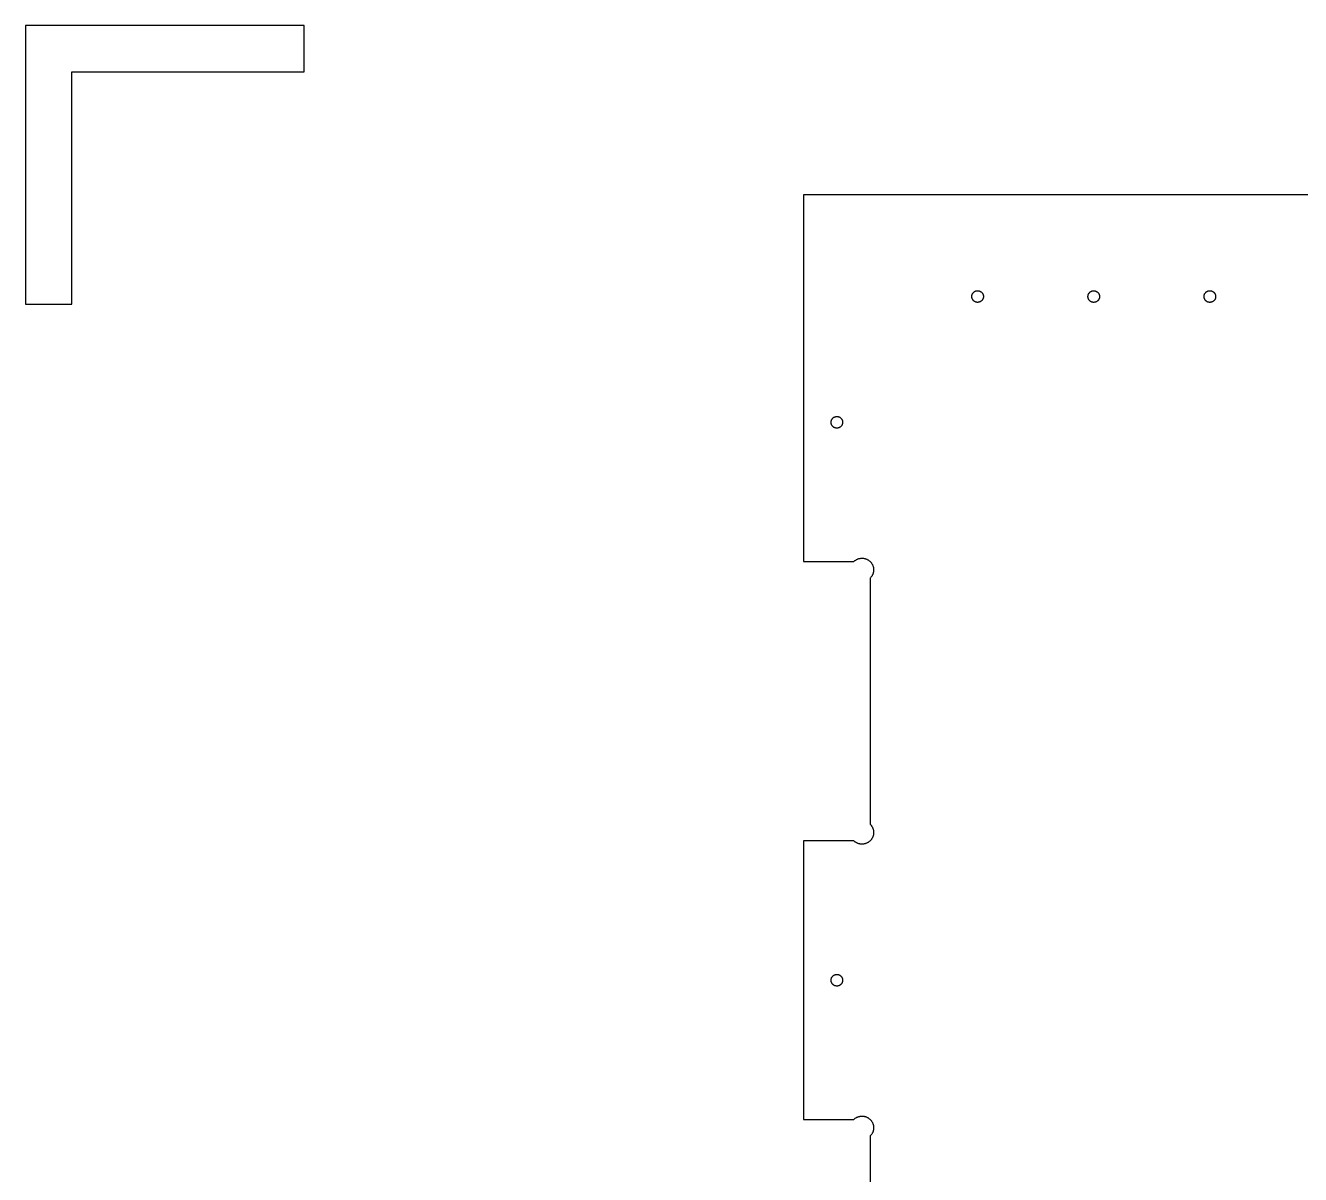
# Model space of a CAD drawing. Extents: x 0 to 96, y 0 to 48.
# Drawn here: x 0.01 to 13.73, y 35.64 to 48.01 of the extents above; entities that cross this region are included whole.
import ezdxf

# ---------------------------------------------------------------- set-up
doc = ezdxf.new("R2010")
doc.units = 0
doc.layers.add('Layer_1', color=7, linetype='CONTINUOUS')

msp = doc.modelspace()

# ---------------------------------------------------------------- linework, layer by layer
at = {"layer": 'Layer_1', "color": 7}
for p, q in [((3.005556, 48.005556), (0.005556, 48.005556)), ((0.005556, 48.005556), (0.005556, 45.005556)), ((3.005556, 47.505556), (3.005556, 48.005556)), ((0.505556, 47.505556), (3.005556, 47.505556)), ((0.505556, 45.005556), (0.505556, 47.505556)), ((87.630359, 46.182721), (8.380556, 46.182721)), ((8.380556, 46.182721), (8.380556, 42.236264)), ((10.193115, 45.086264), (10.19307, 45.090201)), ((10.193075, 45.090201), (10.193272, 45.094138)), ((10.19339, 45.082327), (10.193115, 45.086264)), ((10.193272, 45.094138), (10.193744, 45.098076)), ((10.193941, 45.07839), (10.19339, 45.082327)), ((10.193745, 45.098076), (10.194413, 45.102012)), ((10.194689, 45.074453), (10.193942, 45.07839)), ((10.194414, 45.102012), (10.195358, 45.105556)), ((10.195713, 45.07091), (10.19469, 45.074453)), ((10.195359, 45.105556), (10.19654, 45.109492)), ((10.196973, 45.066973), (10.195713, 45.07091)), ((10.19654, 45.109492), (10.197957, 45.113036)), ((10.198469, 45.06343), (10.196973, 45.066973)), ((10.197957, 45.113036), (10.199571, 45.116579)), ((10.200162, 45.059887), (10.198469, 45.06343)), ((10.199571, 45.116579), (10.201422, 45.120122)), ((10.202091, 45.056343), (10.200162, 45.059887)), ((10.201422, 45.120122), (10.203508, 45.123666)), ((10.204217, 45.053193), (10.202091, 45.056343)), ((10.203508, 45.123666), (10.205792, 45.126816)), ((10.206579, 45.050043), (10.204217, 45.053193)), ((10.205792, 45.126816), (10.208233, 45.129571)), ((10.209099, 45.046894), (10.206579, 45.050043)), ((10.208233, 45.129571), (10.21091, 45.132721)), ((10.211815, 45.044138), (10.209099, 45.046894)), ((10.21091, 45.132721), (10.213745, 45.135477)), ((10.214729, 45.041382), (10.211815, 45.044138)), ((10.213745, 45.135477), (10.216737, 45.137839)), ((10.21776, 45.03902), (10.214729, 45.041382)), ((10.216737, 45.137839), (10.219886, 45.140201)), ((10.220949, 45.036658), (10.21776, 45.03902)), ((10.219886, 45.140201), (10.223193, 45.14217)), ((10.224296, 45.034689), (10.220949, 45.036658)), ((10.223193, 45.14217), (10.226619, 45.144138)), ((10.22776, 45.032721), (10.224296, 45.034689)), ((10.226619, 45.144138), (10.230122, 45.146107)), ((10.231343, 45.031146), (10.22776, 45.032721)), ((10.230122, 45.146107), (10.233784, 45.147288)), ((10.235004, 45.029964), (10.231343, 45.031146)), ((10.233784, 45.147288), (10.237485, 45.148862)), ((10.238745, 45.028783), (10.235004, 45.029964)), ((10.237485, 45.148862), (10.241264, 45.149651)), ((10.242563, 45.027602), (10.238745, 45.028783)), ((10.241264, 45.14965), (10.245122, 45.150439)), ((10.246422, 45.027209), (10.242563, 45.027598)), ((10.245122, 45.150438), (10.24902, 45.151227)), ((10.250319, 45.026421), (10.246422, 45.02721)), ((10.24902, 45.151224), (10.252957, 45.151224)), ((10.254256, 45.026421), (10.250319, 45.026421)), ((10.252957, 45.151224), (10.256855, 45.151224)), ((10.258154, 45.026421), (10.254256, 45.026421)), ((10.256855, 45.151224), (10.260792, 45.151224)), ((10.262091, 45.026816), (10.258154, 45.026427)), ((10.260792, 45.151224), (10.264689, 45.150836)), ((10.265989, 45.027209), (10.262091, 45.02682)), ((10.264689, 45.150831), (10.268548, 45.150042)), ((10.269847, 45.027997), (10.265989, 45.027208)), ((10.268548, 45.150043), (10.272367, 45.149254)), ((10.273626, 45.029178), (10.269847, 45.027997)), ((10.272367, 45.149257), (10.276107, 45.148076)), ((10.277327, 45.030359), (10.273626, 45.029178)), ((10.276107, 45.148076), (10.279768, 45.1465)), ((10.280989, 45.031933), (10.277327, 45.030359)), ((10.279768, 45.1465), (10.283351, 45.144926)), ((10.284493, 45.033508), (10.280989, 45.031933)), ((10.283351, 45.144926), (10.286815, 45.142957)), ((10.287918, 45.035477), (10.284493, 45.033508)), ((10.286815, 45.142957), (10.290162, 45.140989)), ((10.291225, 45.037446), (10.287918, 45.035477)), ((10.290162, 45.140989), (10.293351, 45.138627)), ((10.294374, 45.039808), (10.291225, 45.037446)), ((10.293351, 45.138627), (10.296382, 45.136264)), ((10.297367, 45.042563), (10.294374, 45.039808)), ((10.296382, 45.136264), (10.299296, 45.133508)), ((10.300201, 45.045319), (10.297367, 45.042563)), ((10.299296, 45.133508), (10.302012, 45.130752)), ((10.302878, 45.048076), (10.300201, 45.045319)), ((10.302012, 45.130752), (10.304532, 45.127602)), ((10.305319, 45.051224), (10.302878, 45.048076)), ((10.304532, 45.127602), (10.306894, 45.124453)), ((10.307603, 45.054374), (10.305319, 45.051224)), ((10.306894, 45.124453), (10.30902, 45.121303)), ((10.309689, 45.057524), (10.307603, 45.054374)), ((10.30902, 45.121303), (10.310949, 45.11776)), ((10.31154, 45.061068), (10.309689, 45.057524)), ((10.310949, 45.11776), (10.312642, 45.114217)), ((10.313154, 45.064611), (10.31154, 45.061068)), ((10.312642, 45.114217), (10.314138, 45.110673)), ((10.314571, 45.068154), (10.313154, 45.064611)), ((10.314138, 45.110673), (10.315398, 45.10713)), ((10.315752, 45.072091), (10.314571, 45.068154)), ((10.315398, 45.10713), (10.316421, 45.103193)), ((10.316697, 45.076028), (10.315753, 45.072091)), ((10.316422, 45.103193), (10.317169, 45.099257)), ((10.317367, 45.079571), (10.316698, 45.076028)), ((10.31717, 45.099257), (10.317721, 45.095319)), ((10.317839, 45.083508), (10.317367, 45.079571)), ((10.317721, 45.095319), (10.317996, 45.091382)), ((10.318036, 45.087446), (10.317839, 45.083508)), ((10.317996, 45.091382), (10.318041, 45.087446)), ((11.443076, 45.090201), (11.443276, 45.094138)), ((11.44339, 45.082327), (11.443112, 45.086264)), ((11.443114, 45.086264), (11.443114, 45.090201)), ((11.443272, 45.094138), (11.443739, 45.098076)), ((11.443941, 45.07839), (11.443386, 45.082327)), ((11.443744, 45.098076), (11.444411, 45.102012)), ((11.444689, 45.074453), (11.443944, 45.07839)), ((11.444413, 45.102012), (11.445358, 45.105556)), ((11.445713, 45.07091), (11.444691, 45.074453)), ((11.445359, 45.105556), (11.44654, 45.109492)), ((11.446973, 45.066973), (11.445713, 45.07091)), ((11.44654, 45.109492), (11.447957, 45.113036)), ((11.448469, 45.06343), (11.446973, 45.066973)), ((11.447957, 45.113036), (11.449571, 45.116579)), ((11.450162, 45.059887), (11.448469, 45.06343)), ((11.449571, 45.116579), (11.451422, 45.120122)), ((11.452091, 45.056343), (11.450162, 45.059887)), ((11.451422, 45.120122), (11.453508, 45.123666)), ((11.454217, 45.053193), (11.452091, 45.056343)), ((11.453508, 45.123666), (11.455792, 45.126816)), ((11.456579, 45.050043), (11.454217, 45.053193)), ((11.455792, 45.126816), (11.458232, 45.129571)), ((11.459099, 45.046894), (11.456579, 45.050043)), ((11.458232, 45.129571), (11.46091, 45.132721)), ((11.461816, 45.044138), (11.459099, 45.046894)), ((11.46091, 45.132721), (11.463744, 45.135477)), ((11.464729, 45.041382), (11.461816, 45.044138)), ((11.463744, 45.135477), (11.466737, 45.137839)), ((11.46776, 45.03902), (11.464729, 45.041382)), ((11.466737, 45.137839), (11.469887, 45.140201)), ((11.470949, 45.036658), (11.46776, 45.03902)), ((11.469887, 45.140201), (11.473193, 45.14217)), ((11.474296, 45.034689), (11.470949, 45.036658)), ((11.473193, 45.14217), (11.476619, 45.144138)), ((11.47776, 45.032721), (11.474296, 45.034689)), ((11.476619, 45.144138), (11.480122, 45.146107)), ((11.481343, 45.031146), (11.47776, 45.032721)), ((11.480122, 45.146107), (11.483784, 45.147288)), ((11.485004, 45.029964), (11.481343, 45.031146)), ((11.483784, 45.147288), (11.487484, 45.148862)), ((11.488744, 45.028783), (11.485004, 45.029964)), ((11.487484, 45.148862), (11.491264, 45.149651)), ((11.492563, 45.027602), (11.488744, 45.028783)), ((11.491264, 45.14965), (11.495122, 45.150439)), ((11.496422, 45.027209), (11.492563, 45.027598)), ((11.495122, 45.150438), (11.49902, 45.151227)), ((11.500319, 45.026421), (11.496422, 45.02721)), ((11.49902, 45.151224), (11.502957, 45.151224)), ((11.504257, 45.026421), (11.500319, 45.026421)), ((11.502957, 45.151224), (11.506854, 45.151224)), ((11.508154, 45.026421), (11.504257, 45.026421)), ((11.506854, 45.151224), (11.510792, 45.151224)), ((11.512091, 45.026816), (11.508154, 45.026427)), ((11.510792, 45.151224), (11.514689, 45.150836)), ((11.515989, 45.027209), (11.512091, 45.02682)), ((11.514689, 45.150831), (11.518548, 45.150042)), ((11.519847, 45.027997), (11.515989, 45.027208)), ((11.518548, 45.150043), (11.522367, 45.149254)), ((11.523627, 45.029178), (11.519847, 45.027997)), ((11.522367, 45.149257), (11.526107, 45.148076)), ((11.527327, 45.030359), (11.523627, 45.029178)), ((11.526107, 45.148076), (11.529768, 45.1465)), ((11.530989, 45.031933), (11.527327, 45.030359)), ((11.529768, 45.1465), (11.533351, 45.144926)), ((11.534492, 45.033508), (11.530989, 45.031933)), ((11.533351, 45.144926), (11.536816, 45.142957)), ((11.537918, 45.035477), (11.534492, 45.033508)), ((11.536816, 45.142957), (11.540162, 45.140989)), ((11.541224, 45.037446), (11.537918, 45.035477)), ((11.540162, 45.140989), (11.543351, 45.138627)), ((11.544374, 45.039808), (11.541224, 45.037446)), ((11.543351, 45.138627), (11.546382, 45.136264)), ((11.547367, 45.042563), (11.544374, 45.039808)), ((11.546382, 45.136264), (11.549296, 45.133508)), ((11.550201, 45.045319), (11.547367, 45.042563)), ((11.549296, 45.133508), (11.552012, 45.130752)), ((11.552879, 45.048076), (11.550201, 45.045319)), ((11.552012, 45.130752), (11.554532, 45.127602)), ((11.555319, 45.051224), (11.552879, 45.048076)), ((11.554532, 45.127602), (11.556894, 45.124453)), ((11.557603, 45.054374), (11.555319, 45.051224)), ((11.556894, 45.124453), (11.55902, 45.121303)), ((11.559689, 45.057524), (11.557603, 45.054374)), ((11.55902, 45.121303), (11.560949, 45.11776)), ((11.56154, 45.061068), (11.559689, 45.057524)), ((11.560949, 45.11776), (11.562642, 45.114217)), ((11.563154, 45.064611), (11.56154, 45.061068)), ((11.562642, 45.114217), (11.564138, 45.110673)), ((11.564571, 45.068154), (11.563154, 45.064611)), ((11.564138, 45.110673), (11.565398, 45.10713)), ((11.565752, 45.072091), (11.564571, 45.068154)), ((11.565398, 45.10713), (11.56642, 45.103193)), ((11.566698, 45.076028), (11.565753, 45.072091)), ((11.566422, 45.103193), (11.567167, 45.099257)), ((11.567367, 45.079571), (11.5667, 45.076028)), ((11.56717, 45.099257), (11.567726, 45.095319)), ((11.567839, 45.083508), (11.567372, 45.079571)), ((11.567721, 45.095319), (11.567999, 45.091382)), ((11.568036, 45.087446), (11.567836, 45.083508)), ((11.567997, 45.091382), (11.567997, 45.087446)), ((12.693076, 45.090201), (12.693276, 45.094138)), ((12.69339, 45.082327), (12.693112, 45.086264)), ((12.693114, 45.086264), (12.693114, 45.090201)), ((12.693272, 45.094138), (12.693739, 45.098076)), ((12.693941, 45.07839), (12.693386, 45.082327)), ((12.693744, 45.098076), (12.694411, 45.102012)), ((12.694689, 45.074453), (12.693944, 45.07839)), ((12.694413, 45.102012), (12.695358, 45.105556)), ((12.695713, 45.07091), (12.694691, 45.074453)), ((12.695359, 45.105556), (12.69654, 45.109492)), ((12.696973, 45.066973), (12.695713, 45.07091)), ((12.69654, 45.109492), (12.697957, 45.113036)), ((12.698469, 45.06343), (12.696973, 45.066973)), ((12.697957, 45.113036), (12.699571, 45.116579)), ((12.700162, 45.059887), (12.698469, 45.06343)), ((12.699571, 45.116579), (12.701422, 45.120122)), ((12.702091, 45.056343), (12.700162, 45.059887)), ((12.701422, 45.120122), (12.703508, 45.123666)), ((12.704217, 45.053193), (12.702091, 45.056343)), ((12.703508, 45.123666), (12.705792, 45.126816)), ((12.706579, 45.050043), (12.704217, 45.053193)), ((12.705792, 45.126816), (12.708232, 45.129571)), ((12.709099, 45.046894), (12.706579, 45.050043)), ((12.708232, 45.129571), (12.71091, 45.132721)), ((12.711816, 45.044138), (12.709099, 45.046894)), ((12.71091, 45.132721), (12.713744, 45.135477)), ((12.714729, 45.041382), (12.711816, 45.044138)), ((12.713744, 45.135477), (12.716737, 45.137839)), ((12.71776, 45.03902), (12.714729, 45.041382)), ((12.716737, 45.137839), (12.719887, 45.140201)), ((12.720949, 45.036658), (12.71776, 45.03902)), ((12.719887, 45.140201), (12.723193, 45.14217)), ((12.724296, 45.034689), (12.720949, 45.036658)), ((12.723193, 45.14217), (12.726619, 45.144138)), ((12.72776, 45.032721), (12.724296, 45.034689)), ((12.726619, 45.144138), (12.730122, 45.146107)), ((12.731343, 45.031146), (12.72776, 45.032721)), ((12.730122, 45.146107), (12.733784, 45.147288)), ((12.735004, 45.029964), (12.731343, 45.031146)), ((12.733784, 45.147288), (12.737484, 45.148862)), ((12.738744, 45.028783), (12.735004, 45.029964)), ((12.737484, 45.148862), (12.741264, 45.149651)), ((12.742563, 45.027602), (12.738744, 45.028783)), ((12.741264, 45.14965), (12.745122, 45.150439)), ((12.746422, 45.027209), (12.742563, 45.027598)), ((12.745122, 45.150438), (12.74902, 45.151227)), ((12.750319, 45.026421), (12.746422, 45.02721)), ((12.74902, 45.151224), (12.752957, 45.151224)), ((12.754257, 45.026421), (12.750319, 45.026421)), ((12.752957, 45.151224), (12.756854, 45.151224)), ((12.758154, 45.026421), (12.754257, 45.026421)), ((12.756854, 45.151224), (12.760792, 45.151224)), ((12.762091, 45.026816), (12.758154, 45.026427)), ((12.760792, 45.151224), (12.764689, 45.150836)), ((12.765989, 45.027209), (12.762091, 45.02682)), ((12.764689, 45.150831), (12.768548, 45.150042)), ((12.769847, 45.027997), (12.765989, 45.027208)), ((12.768548, 45.150043), (12.772367, 45.149254)), ((12.773627, 45.029178), (12.769847, 45.027997)), ((12.772367, 45.149257), (12.776107, 45.148076)), ((12.777327, 45.030359), (12.773627, 45.029178)), ((12.776107, 45.148076), (12.779768, 45.1465)), ((12.780989, 45.031933), (12.777327, 45.030359)), ((12.779768, 45.1465), (12.783351, 45.144926)), ((12.784492, 45.033508), (12.780989, 45.031933)), ((12.783351, 45.144926), (12.786816, 45.142957)), ((12.787918, 45.035477), (12.784492, 45.033508)), ((12.786816, 45.142957), (12.790162, 45.140989)), ((12.791224, 45.037446), (12.787918, 45.035477)), ((12.790162, 45.140989), (12.793351, 45.138627)), ((12.794374, 45.039808), (12.791224, 45.037446)), ((12.793351, 45.138627), (12.796382, 45.136264)), ((12.797367, 45.042563), (12.794374, 45.039808)), ((12.796382, 45.136264), (12.799296, 45.133508)), ((12.800201, 45.045319), (12.797367, 45.042563)), ((12.799296, 45.133508), (12.802012, 45.130752)), ((12.802879, 45.048076), (12.800201, 45.045319)), ((12.802012, 45.130752), (12.804532, 45.127602)), ((12.805319, 45.051224), (12.802879, 45.048076)), ((12.804532, 45.127602), (12.806894, 45.124453)), ((12.807603, 45.054374), (12.805319, 45.051224)), ((12.806894, 45.124453), (12.80902, 45.121303)), ((12.809689, 45.057524), (12.807603, 45.054374)), ((12.80902, 45.121303), (12.810949, 45.11776)), ((12.81154, 45.061068), (12.809689, 45.057524)), ((12.810949, 45.11776), (12.812642, 45.114217)), ((12.813154, 45.064611), (12.81154, 45.061068)), ((12.812642, 45.114217), (12.814138, 45.110673)), ((12.814571, 45.068154), (12.813154, 45.064611)), ((12.814138, 45.110673), (12.815398, 45.10713)), ((12.815752, 45.072091), (12.814571, 45.068154)), ((12.815398, 45.10713), (12.81642, 45.103193)), ((12.816698, 45.076028), (12.815753, 45.072091)), ((12.816422, 45.103193), (12.817167, 45.099257)), ((12.817367, 45.079571), (12.8167, 45.076028)), ((12.81717, 45.099257), (12.817726, 45.095319)), ((12.817839, 45.083508), (12.817372, 45.079571)), ((12.817721, 45.095319), (12.817999, 45.091382)), ((12.818036, 45.087446), (12.817836, 45.083508)), ((12.817997, 45.091382), (12.817997, 45.087446)), ((0.005556, 45.005556), (0.505556, 45.005556)), ((8.701107, 43.784296), (8.704256, 43.786658)), ((8.704256, 43.786658), (8.707563, 43.78902)), ((8.707563, 43.78902), (8.710989, 43.790989)), ((8.710989, 43.790989), (8.714493, 43.792563)), ((8.714493, 43.792563), (8.718154, 43.794138)), ((8.718154, 43.794138), (8.721855, 43.795319)), ((8.721855, 43.795319), (8.725674, 43.796108)), ((8.725674, 43.796107), (8.729493, 43.796896)), ((8.729493, 43.796894), (8.73339, 43.797683)), ((8.73339, 43.797681), (8.737327, 43.797681)), ((8.737327, 43.797681), (8.741225, 43.79807)), ((8.741225, 43.798076), (8.745162, 43.797687)), ((8.745162, 43.797681), (8.749059, 43.797292)), ((8.749059, 43.797288), (8.752918, 43.796499)), ((8.752918, 43.7965), (8.756737, 43.795711)), ((8.756737, 43.795713), (8.760477, 43.794532)), ((8.760477, 43.794532), (8.764138, 43.792957)), ((8.764138, 43.792957), (8.767721, 43.791382)), ((8.767721, 43.791382), (8.771185, 43.789413)), ((8.771185, 43.789413), (8.774532, 43.787446)), ((8.774532, 43.787446), (8.777721, 43.785083)), ((8.677485, 43.732721), (8.67744, 43.736658)), ((8.677445, 43.736658), (8.677642, 43.740594)), ((8.67776, 43.728783), (8.677485, 43.732721)), ((8.677642, 43.740594), (8.678114, 43.744532)), ((8.678311, 43.724847), (8.67776, 43.728783)), ((8.678115, 43.744532), (8.678783, 43.748469)), ((8.679099, 43.721303), (8.678311, 43.724847)), ((8.678784, 43.748469), (8.679728, 43.752406)), ((8.680083, 43.717367), (8.679099, 43.721303)), ((8.679729, 43.752406), (8.68091, 43.755949)), ((8.681343, 43.713823), (8.680083, 43.717367)), ((8.68091, 43.755949), (8.682327, 43.759492)), ((8.682839, 43.709887), (8.681343, 43.713823)), ((8.682327, 43.759492), (8.683941, 43.763036)), ((8.684532, 43.706343), (8.682839, 43.709887)), ((8.683941, 43.763036), (8.685792, 43.766579)), ((8.686461, 43.703193), (8.684532, 43.706343)), ((8.685792, 43.766579), (8.687878, 43.770122)), ((8.688626, 43.69965), (8.686461, 43.703193)), ((8.687878, 43.770122), (8.690162, 43.773272)), ((8.690949, 43.6965), (8.688626, 43.69965)), ((8.690162, 43.773272), (8.692603, 43.776421)), ((8.693469, 43.693744), (8.690949, 43.6965)), ((8.692603, 43.776421), (8.69528, 43.779178)), ((8.696185, 43.690594), (8.693469, 43.693744)), ((8.69528, 43.779178), (8.698115, 43.781933)), ((8.699099, 43.688232), (8.696185, 43.690594)), ((8.698115, 43.781933), (8.701107, 43.784296)), ((8.70213, 43.685477), (8.699099, 43.688232)), ((8.705359, 43.683508), (8.70213, 43.685477)), ((8.708666, 43.681146), (8.705359, 43.683508)), ((8.71213, 43.679571), (8.708666, 43.681146)), ((8.715713, 43.677997), (8.71213, 43.679571)), ((8.719374, 43.676421), (8.715713, 43.677997)), ((8.723115, 43.67524), (8.719374, 43.676421)), ((8.726934, 43.674453), (8.723115, 43.675242)), ((8.730792, 43.673666), (8.726934, 43.674454)), ((8.734689, 43.673272), (8.730792, 43.673661)), ((8.738626, 43.672878), (8.734689, 43.673267)), ((8.742563, 43.672878), (8.738626, 43.672878)), ((8.746461, 43.673272), (8.742563, 43.672883)), ((8.750359, 43.673666), (8.746461, 43.673277)), ((8.754217, 43.674453), (8.750359, 43.673664)), ((8.757997, 43.675634), (8.754217, 43.674453)), ((8.761697, 43.676816), (8.757997, 43.675634)), ((8.765359, 43.67839), (8.761697, 43.676816)), ((8.768902, 43.679964), (8.765359, 43.67839)), ((8.772288, 43.681933), (8.768902, 43.679964)), ((8.775595, 43.683902), (8.772288, 43.681933)), ((8.778745, 43.686264), (8.775595, 43.683902)), ((8.777721, 43.785083), (8.780752, 43.782721)), ((8.781737, 43.68902), (8.778745, 43.686264)), ((8.780752, 43.782721), (8.783666, 43.779964)), ((8.784571, 43.691776), (8.781737, 43.68902)), ((8.783666, 43.779964), (8.786382, 43.777209)), ((8.787248, 43.694532), (8.784571, 43.691776)), ((8.786382, 43.777209), (8.788902, 43.77406)), ((8.789729, 43.697681), (8.787248, 43.694532)), ((8.788902, 43.77406), (8.791264, 43.77091)), ((8.791973, 43.700831), (8.789729, 43.697681)), ((8.791264, 43.77091), (8.79339, 43.76776)), ((8.794059, 43.703981), (8.791973, 43.700831)), ((8.79339, 43.76776), (8.795319, 43.764217)), ((8.79591, 43.707524), (8.794059, 43.703981)), ((8.795319, 43.764217), (8.797012, 43.760673)), ((8.797563, 43.711068), (8.79591, 43.707524)), ((8.797012, 43.760673), (8.798508, 43.75713)), ((8.798941, 43.715004), (8.797563, 43.711068)), ((8.798508, 43.75713), (8.799768, 43.753587)), ((8.800122, 43.718548), (8.798941, 43.715004)), ((8.799768, 43.753587), (8.800791, 43.74965)), ((8.801067, 43.722484), (8.800123, 43.718548)), ((8.800792, 43.74965), (8.80154, 43.745713)), ((8.801776, 43.726421), (8.801067, 43.722484)), ((8.80154, 43.745713), (8.802091, 43.741776)), ((8.802209, 43.730359), (8.801776, 43.726421)), ((8.802091, 43.741776), (8.802367, 43.738232)), ((8.802406, 43.734296), (8.802209, 43.730359)), ((8.802367, 43.738232), (8.802411, 43.734296)), ((8.380556, 42.236264), (8.922524, 42.236264)), ((8.922524, 42.236264), (8.926304, 42.240201)), ((8.926304, 42.240201), (8.930241, 42.243351)), ((8.930241, 42.243351), (8.934296, 42.246894)), ((8.934296, 42.246894), (8.938508, 42.250043)), ((8.938508, 42.250043), (8.942839, 42.2528)), ((8.942839, 42.2528), (8.947288, 42.255556)), ((8.947288, 42.255556), (8.951855, 42.258311)), ((8.951855, 42.258311), (8.9565, 42.260673)), ((8.9565, 42.260673), (8.961264, 42.262642)), ((8.961264, 42.262642), (8.966107, 42.264611)), ((8.966107, 42.264611), (8.971028, 42.266579)), ((8.971028, 42.266579), (8.976028, 42.268154)), ((8.976028, 42.268154), (8.981107, 42.269336)), ((8.981107, 42.269336), (8.986225, 42.270517)), ((8.986225, 42.270517), (8.991382, 42.271306)), ((8.991382, 42.271303), (8.99654, 42.272092)), ((8.99654, 42.272091), (9.001776, 42.27248)), ((9.001776, 42.272484), (9.006973, 42.272873)), ((9.006973, 42.272878), (9.012209, 42.272878)), ((9.012209, 42.272878), (9.017445, 42.272878)), ((9.017445, 42.272878), (9.022682, 42.272489)), ((9.022682, 42.272484), (9.027878, 42.271696)), ((9.027878, 42.271698), (9.033036, 42.270909)), ((9.033036, 42.27091), (9.038193, 42.270121)), ((9.038193, 42.270122), (9.043272, 42.268941)), ((9.043272, 42.268941), (9.048311, 42.267367)), ((9.048311, 42.267367), (9.053272, 42.265792)), ((9.053272, 42.265792), (9.058154, 42.263823)), ((9.058154, 42.263823), (9.062957, 42.261854)), ((9.062957, 42.261854), (9.067682, 42.259492)), ((9.067682, 42.259492), (9.072288, 42.256737)), ((9.072288, 42.256737), (9.076776, 42.254374)), ((9.076776, 42.254374), (9.081185, 42.251224)), ((9.081185, 42.251224), (9.085437, 42.248469)), ((9.085437, 42.248469), (9.089571, 42.245319)), ((9.089571, 42.245319), (9.093587, 42.241776)), ((9.093587, 42.241776), (9.097445, 42.238232)), ((9.097445, 42.238232), (9.101146, 42.234689)), ((9.101146, 42.234689), (9.104689, 42.230752)), ((9.104689, 42.230752), (9.108075, 42.226816)), ((9.108075, 42.226816), (9.111264, 42.222484)), ((9.111264, 42.222484), (9.114296, 42.218154)), ((9.114296, 42.218154), (9.11717, 42.213823)), ((9.11717, 42.213823), (9.119808, 42.209492)), ((9.119808, 42.209492), (9.122288, 42.204768)), ((9.122288, 42.204768), (9.124571, 42.200043)), ((9.124571, 42.200043), (9.126658, 42.195319)), ((9.126658, 42.195319), (9.128508, 42.190201)), ((9.128508, 42.190201), (9.130201, 42.185477)), ((9.130201, 42.185477), (9.131658, 42.180359)), ((9.131658, 42.180359), (9.132918, 42.17524)), ((9.132918, 42.17524), (9.133941, 42.170122)), ((9.133941, 42.170122), (9.134768, 42.165004)), ((9.134768, 42.165004), (9.135358, 42.159887)), ((9.135595, 42.13902), (9.135083, 42.133508)), ((9.135359, 42.159887), (9.135752, 42.154374)), ((9.135871, 42.144138), (9.135595, 42.13902)), ((9.135752, 42.154374), (9.13591, 42.149257)), ((9.13591, 42.149257), (9.135865, 42.144138)), ((9.102918, 42.06343), (9.099296, 42.059492)), ((9.099296, 42.059492), (9.099296, 39.409099)), ((9.106382, 42.067367), (9.102918, 42.06343)), ((9.109689, 42.071303), (9.106382, 42.067367)), ((9.1128, 42.075634), (9.109689, 42.071303)), ((9.115752, 42.079964), (9.1128, 42.075634)), ((9.118508, 42.084296), (9.115752, 42.079964)), ((9.121067, 42.08902), (9.118508, 42.084296)), ((9.123469, 42.093744), (9.121067, 42.08902)), ((9.125634, 42.098469), (9.123469, 42.093744)), ((9.127603, 42.103193), (9.125634, 42.098469)), ((9.129374, 42.108311), (9.127603, 42.103193)), ((9.130949, 42.113036), (9.129374, 42.108311)), ((9.132327, 42.118154), (9.130949, 42.113036)), ((9.133469, 42.123272), (9.132327, 42.118154)), ((9.134374, 42.12839), (9.133469, 42.123272)), ((9.135083, 42.133508), (9.134374, 42.12839)), ((9.099296, 39.409099), (9.101146, 39.407524)), ((9.101146, 39.407524), (9.104689, 39.403587)), ((9.104689, 39.403587), (9.108075, 39.39965)), ((9.108075, 39.39965), (9.111264, 39.395319)), ((9.111264, 39.395319), (9.114296, 39.390989)), ((9.114296, 39.390989), (9.11717, 39.386658)), ((9.11717, 39.386658), (9.119808, 39.382327)), ((9.119808, 39.259492), (9.11717, 39.255004)), ((9.119808, 39.382327), (9.122288, 39.377602)), ((9.122288, 39.264099), (9.119808, 39.259492)), ((9.122288, 39.377602), (9.124571, 39.372878)), ((9.124571, 39.268823), (9.122288, 39.264099)), ((9.124571, 39.372878), (9.126658, 39.368076)), ((9.126658, 39.273627), (9.124571, 39.268823)), ((9.126658, 39.368076), (9.128508, 39.363193)), ((9.128508, 39.278508), (9.126658, 39.273627)), ((9.128508, 39.363193), (9.130201, 39.358232)), ((9.130201, 39.283469), (9.128508, 39.278508)), ((9.130201, 39.358232), (9.131658, 39.353193)), ((9.131658, 39.288508), (9.130201, 39.283469)), ((9.131658, 39.353193), (9.132918, 39.348114)), ((9.132918, 39.293587), (9.131658, 39.288508)), ((9.132918, 39.348114), (9.133941, 39.342997)), ((9.133941, 39.298706), (9.132918, 39.293587)), ((9.133941, 39.342997), (9.134768, 39.3378)), ((9.134768, 39.303902), (9.133941, 39.298706)), ((9.134768, 39.3378), (9.135358, 39.332602)), ((9.135359, 39.309099), (9.134769, 39.303902)), ((9.135359, 39.332602), (9.135752, 39.327406)), ((9.135752, 39.314296), (9.135359, 39.309099)), ((9.135752, 39.327406), (9.13591, 39.32217)), ((9.13591, 39.319532), (9.135752, 39.314296)), ((9.13591, 39.32217), (9.13591, 39.319532)), ((8.922524, 39.232484), (8.380556, 39.232484)), ((8.380556, 39.232484), (8.380556, 36.232484)), ((8.926304, 39.228823), (8.922524, 39.232484)), ((8.930241, 39.225398), (8.926304, 39.228823)), ((8.934296, 39.222091), (8.930241, 39.225398)), ((8.938508, 39.218981), (8.934296, 39.222091)), ((8.942839, 39.216028), (8.938508, 39.218981)), ((8.947288, 39.213272), (8.942839, 39.216028)), ((8.951855, 39.210673), (8.947288, 39.213272)), ((8.9565, 39.208311), (8.951855, 39.210673)), ((8.961264, 39.206146), (8.9565, 39.208311)), ((8.966107, 39.204138), (8.961264, 39.206146)), ((8.971028, 39.202367), (8.966107, 39.204138)), ((8.976028, 39.200831), (8.971028, 39.202367)), ((8.981107, 39.199453), (8.976028, 39.200831)), ((8.986225, 39.198311), (8.981107, 39.199453)), ((8.991382, 39.197406), (8.986225, 39.198306)), ((8.99654, 39.196698), (8.991382, 39.197409)), ((9.001776, 39.196186), (8.99654, 39.196697)), ((9.006973, 39.19591), (9.001776, 39.196188)), ((9.012209, 39.19587), (9.006973, 39.19587)), ((9.017445, 39.196028), (9.012209, 39.195872)), ((9.022682, 39.196421), (9.017445, 39.196032)), ((9.027878, 39.197012), (9.022682, 39.196423)), ((9.033036, 39.197839), (9.027878, 39.197017)), ((9.038193, 39.198862), (9.033036, 39.19784)), ((9.043272, 39.200122), (9.038193, 39.198862)), ((9.048311, 39.201579), (9.043272, 39.200122)), ((9.053272, 39.203232), (9.048311, 39.201579)), ((9.058154, 39.205122), (9.053272, 39.203232)), ((9.062957, 39.207209), (9.058154, 39.205122)), ((9.067682, 39.209492), (9.062957, 39.207209)), ((9.072288, 39.211933), (9.067682, 39.209492)), ((9.076776, 39.214611), (9.072288, 39.211933)), ((9.081185, 39.217484), (9.076776, 39.214611)), ((9.085437, 39.220517), (9.081185, 39.217484)), ((9.089571, 39.223706), (9.085437, 39.220517)), ((9.093587, 39.227091), (9.089571, 39.223706)), ((9.097445, 39.230634), (9.093587, 39.227091)), ((9.101146, 39.234336), (9.097445, 39.230634)), ((9.104689, 39.238193), (9.101146, 39.234336)), ((9.108075, 39.24217), (9.104689, 39.238193)), ((9.111264, 39.246343), (9.108075, 39.24217)), ((9.114296, 39.250594), (9.111264, 39.246343)), ((9.11717, 39.255004), (9.114296, 39.250594)), ((8.678784, 37.744492), (8.679728, 37.748272)), ((8.679729, 37.748272), (8.68091, 37.752051)), ((8.68091, 37.752051), (8.682327, 37.755713)), ((8.682327, 37.755713), (8.683941, 37.759257)), ((8.683941, 37.759257), (8.685792, 37.762721)), ((8.685792, 37.762721), (8.687878, 37.766068)), ((8.687878, 37.766068), (8.690162, 37.769257)), ((8.690162, 37.769257), (8.692603, 37.772327)), ((8.692603, 37.772327), (8.69528, 37.775201)), ((8.69528, 37.775201), (8.698115, 37.777918)), ((8.698115, 37.777918), (8.701107, 37.780477)), ((8.701107, 37.780477), (8.704256, 37.7828)), ((8.704256, 37.7828), (8.707563, 37.784926)), ((8.707563, 37.784926), (8.710989, 37.786854)), ((8.710989, 37.786854), (8.714493, 37.788587)), ((8.714493, 37.788587), (8.718154, 37.790043)), ((8.718154, 37.790043), (8.721855, 37.791303)), ((8.721855, 37.791303), (8.725674, 37.792326)), ((8.725674, 37.792327), (8.729493, 37.793116)), ((8.729493, 37.793114), (8.73339, 37.793626)), ((8.73339, 37.793627), (8.737327, 37.793938)), ((8.737327, 37.793941), (8.741225, 37.793941)), ((8.741225, 37.793981), (8.745162, 37.793748)), ((8.745162, 37.793744), (8.749059, 37.793311)), ((8.749059, 37.793311), (8.752918, 37.7926)), ((8.752918, 37.792602), (8.756737, 37.791702)), ((8.756737, 37.791698), (8.760477, 37.790517)), ((8.760477, 37.790517), (8.764138, 37.789099)), ((8.764138, 37.789099), (8.767721, 37.787446)), ((8.767721, 37.787446), (8.771185, 37.785594)), ((8.771185, 37.785594), (8.774532, 37.783548)), ((8.774532, 37.783548), (8.777721, 37.781264)), ((8.777721, 37.781264), (8.780752, 37.778783)), ((8.780752, 37.778783), (8.783666, 37.776146)), ((8.783666, 37.776146), (8.786382, 37.773311)), ((8.786382, 37.773311), (8.788902, 37.770319)), ((8.788902, 37.770319), (8.791264, 37.76717)), ((8.791264, 37.76717), (8.79339, 37.763862)), ((8.79339, 37.763862), (8.795319, 37.760438)), ((8.795319, 37.760438), (8.797012, 37.756894)), ((8.797012, 37.756894), (8.798508, 37.753272)), ((8.798508, 37.753272), (8.799768, 37.749532)), ((8.799768, 37.749532), (8.800791, 37.745752)), ((8.677485, 37.728862), (8.67744, 37.7328)), ((8.677445, 37.7328), (8.677642, 37.736698)), ((8.67776, 37.724964), (8.677485, 37.728862)), ((8.677642, 37.736698), (8.678114, 37.740594)), ((8.678311, 37.721068), (8.67776, 37.724964)), ((8.678115, 37.740594), (8.678783, 37.744492)), ((8.679099, 37.717209), (8.678311, 37.721068)), ((8.680083, 37.71343), (8.679099, 37.717209)), ((8.681343, 37.709689), (8.680083, 37.71343)), ((8.682839, 37.706068), (8.681343, 37.709689)), ((8.684532, 37.702524), (8.682839, 37.706068)), ((8.686461, 37.699099), (8.684532, 37.702524)), ((8.688626, 37.695831), (8.686461, 37.699099)), ((8.690949, 37.692642), (8.688626, 37.695831)), ((8.693469, 37.68965), (8.690949, 37.692642)), ((8.696185, 37.686816), (8.693469, 37.68965)), ((8.699099, 37.684178), (8.696185, 37.686816)), ((8.70213, 37.681698), (8.699099, 37.684178)), ((8.705359, 37.679413), (8.70213, 37.681698)), ((8.708666, 37.677367), (8.705359, 37.679413)), ((8.71213, 37.675517), (8.708666, 37.677367)), ((8.715713, 37.673862), (8.71213, 37.675517)), ((8.719374, 37.672446), (8.715713, 37.673862)), ((8.723115, 37.671303), (8.719374, 37.672446)), ((8.726934, 37.670359), (8.723115, 37.671303)), ((8.730792, 37.66965), (8.726934, 37.670361)), ((8.734689, 37.669217), (8.730792, 37.66965)), ((8.738626, 37.668981), (8.734689, 37.669214)), ((8.742563, 37.66902), (8.738626, 37.66902)), ((8.746461, 37.669336), (8.742563, 37.669024)), ((8.750359, 37.669847), (8.746461, 37.669336)), ((8.754217, 37.670634), (8.750359, 37.669846)), ((8.757997, 37.671658), (8.754217, 37.670636)), ((8.761697, 37.672918), (8.757997, 37.671658)), ((8.765359, 37.674374), (8.761697, 37.672918)), ((8.768902, 37.676107), (8.765359, 37.674374)), ((8.772288, 37.678036), (8.768902, 37.676107)), ((8.775595, 37.680162), (8.772288, 37.678036)), ((8.778745, 37.682484), (8.775595, 37.680162)), ((8.781737, 37.685043), (8.778745, 37.682484)), ((8.784571, 37.68776), (8.781737, 37.685043)), ((8.787248, 37.690634), (8.784571, 37.68776)), ((8.789729, 37.693706), (8.787248, 37.690634)), ((8.791973, 37.696894), (8.789729, 37.693706)), ((8.794059, 37.70024), (8.791973, 37.696894)), ((8.79591, 37.703706), (8.794059, 37.70024)), ((8.797563, 37.707249), (8.79591, 37.703706)), ((8.798941, 37.71091), (8.797563, 37.707249)), ((8.800122, 37.714689), (8.798941, 37.71091)), ((8.801067, 37.718469), (8.800123, 37.714689)), ((8.800792, 37.745752), (8.80154, 37.741894)), ((8.801776, 37.722367), (8.801067, 37.718469)), ((8.80154, 37.741894), (8.802091, 37.737997)), ((8.802209, 37.726264), (8.801776, 37.722367)), ((8.802091, 37.737997), (8.802367, 37.734099)), ((8.802406, 37.730162), (8.802209, 37.726264)), ((8.802367, 37.734099), (8.802411, 37.730162)), ((8.922524, 36.232484), (8.926304, 36.236107)), ((8.926304, 36.236107), (8.930241, 36.239571)), ((8.930241, 36.239571), (8.934296, 36.242839)), ((8.934296, 36.242839), (8.938508, 36.245949)), ((8.938508, 36.245949), (8.942839, 36.248902)), ((8.942839, 36.248902), (8.947288, 36.251658)), ((8.947288, 36.251658), (8.951855, 36.254257)), ((8.951855, 36.254257), (8.9565, 36.256619)), ((8.9565, 36.256619), (8.961264, 36.258783)), ((8.961264, 36.258783), (8.966107, 36.260792)), ((8.966107, 36.260792), (8.971028, 36.262563)), ((8.971028, 36.262563), (8.976028, 36.264099)), ((8.976028, 36.264099), (8.981107, 36.265477)), ((8.981107, 36.265477), (8.986225, 36.266619)), ((8.986225, 36.266619), (8.991382, 36.26753)), ((8.991382, 36.267524), (8.99654, 36.268236)), ((8.99654, 36.268232), (9.001776, 36.268743)), ((9.001776, 36.268744), (9.006973, 36.269022)), ((9.006973, 36.26902), (9.012209, 36.26902)), ((9.012209, 36.26906), (9.017445, 36.268904)), ((9.017445, 36.268902), (9.022682, 36.268513)), ((9.022682, 36.268508), (9.027878, 36.267919)), ((9.027878, 36.267918), (9.033036, 36.267096)), ((9.033036, 36.267091), (9.038193, 36.266069)), ((9.038193, 36.266068), (9.043272, 36.264808)), ((9.043272, 36.264808), (9.048311, 36.263351)), ((9.048311, 36.263351), (9.053272, 36.261698)), ((9.053272, 36.261698), (9.058154, 36.259808)), ((9.058154, 36.259808), (9.062957, 36.257721)), ((9.062957, 36.257721), (9.067682, 36.255438)), ((9.067682, 36.255438), (9.072288, 36.252997)), ((9.072288, 36.252997), (9.076776, 36.250319)), ((9.076776, 36.250319), (9.081185, 36.247446)), ((9.081185, 36.247446), (9.085437, 36.244413)), ((9.085437, 36.244413), (9.089571, 36.241224)), ((9.089571, 36.241224), (9.093587, 36.237839)), ((9.093587, 36.237839), (9.097445, 36.234296)), ((8.380556, 36.232484), (8.922524, 36.232484)), ((9.097445, 36.234296), (9.101146, 36.230594)), ((9.101146, 36.230594), (9.104689, 36.226737)), ((9.104689, 36.226737), (9.108075, 36.22276)), ((9.108075, 36.22276), (9.111264, 36.218587)), ((9.111264, 36.218587), (9.114296, 36.214336)), ((9.114296, 36.214336), (9.11717, 36.209964)), ((9.11717, 36.209964), (9.119808, 36.205438)), ((9.119808, 36.205438), (9.122288, 36.200831)), ((9.122288, 36.200831), (9.124571, 36.196107)), ((9.124571, 36.196107), (9.126658, 36.191303)), ((9.127603, 36.099296), (9.125634, 36.094453)), ((9.126658, 36.191303), (9.128508, 36.186421)), ((9.129374, 36.104217), (9.127603, 36.099296)), ((9.128508, 36.186421), (9.130201, 36.181461)), ((9.130949, 36.109217), (9.129374, 36.104217)), ((9.130201, 36.181461), (9.131658, 36.176421)), ((9.132327, 36.114257), (9.130949, 36.109217)), ((9.131658, 36.176421), (9.132918, 36.171343)), ((9.133469, 36.119374), (9.132327, 36.114257)), ((9.132918, 36.171343), (9.133941, 36.166224)), ((9.134374, 36.124532), (9.133469, 36.119374)), ((9.133941, 36.166224), (9.134768, 36.161028)), ((9.135083, 36.129729), (9.134374, 36.124532)), ((9.134768, 36.161028), (9.135358, 36.155831)), ((9.135595, 36.134926), (9.135083, 36.129729)), ((9.135359, 36.155831), (9.135752, 36.150634)), ((9.135871, 36.140162), (9.135595, 36.134926)), ((9.135752, 36.150634), (9.13591, 36.145398)), ((9.13591, 36.145398), (9.135865, 36.140162)), ((9.102918, 36.059453), (9.099296, 36.055673)), ((9.099296, 36.055673), (9.099296, 33.405319)), ((9.106382, 36.06339), (9.102918, 36.059453)), ((9.109689, 36.067446), (9.106382, 36.06339)), ((9.1128, 36.071658), (9.109689, 36.067446)), ((9.115752, 36.075989), (9.1128, 36.071658)), ((9.118508, 36.080438), (9.115752, 36.075989)), ((9.121067, 36.085004), (9.118508, 36.080438)), ((9.123469, 36.089689), (9.121067, 36.085004)), ((9.125634, 36.094453), (9.123469, 36.089689))]:
    msp.add_line(p, q, dxfattribs=at)

doc.saveas('drawing.dxf')
